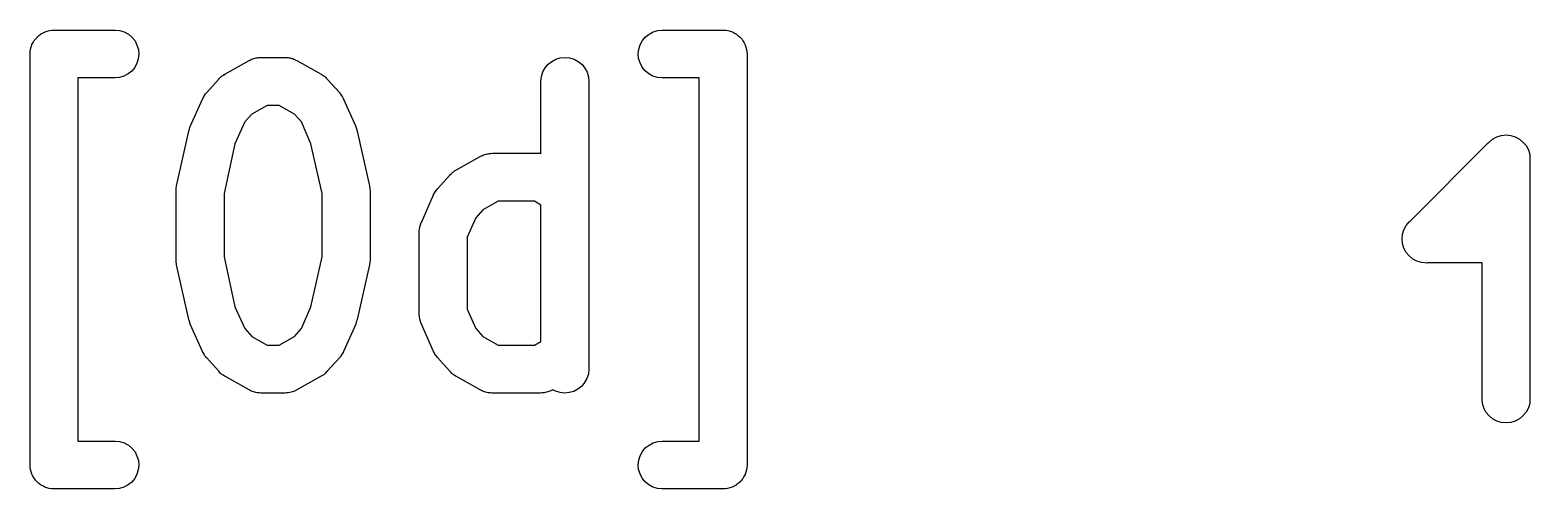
# Model space of a CAD drawing. Extents: x 69 to 230, y -100 to -50.
# Drawn here: x 212.377 to 217.075, y -80.532 to -79.096 of the extents above; entities that cross this region are included whole.
import ezdxf

# ---------------------------------------------------------------- set-up
doc = ezdxf.new("R2010")
doc.units = 0
doc.layers.add('BLACK', color=7, linetype='CONTINUOUS')

msp = doc.modelspace()

# ---------------------------------------------------------------- linework, layer by layer
at = {"layer": 'BLACK', "linetype": 'CONTINUOUS'}
for p, q in [((212.4, -79.1178), (212.405, -79.1135)), ((212.405, -79.1135), (212.411, -79.109)), ((212.411, -79.1087), (212.418, -79.1054)), ((212.411, -79.1088), (212.411, -79.1087)), ((212.411, -79.109), (212.411, -79.1088)), ((212.418, -79.1054), (212.424, -79.1021)), ((212.424, -79.1019), (212.431, -79.0999)), ((212.424, -79.102), (212.424, -79.1019)), ((212.424, -79.1021), (212.424, -79.102)), ((212.431, -79.0999), (212.438, -79.0979)), ((212.438, -79.0978), (212.445, -79.0971)), ((212.438, -79.0979), (212.438, -79.0978)), ((212.438, -79.0978), (212.438, -79.0978)), ((212.445, -79.0971), (212.452, -79.0964)), ((212.452, -79.0964), (212.643, -79.0964)), ((212.643, -79.0964), (212.644, -79.0964)), ((212.644, -79.0964), (212.658, -79.0981)), ((212.658, -79.0981), (212.672, -79.1025)), ((212.672, -79.1025), (212.685, -79.1095)), ((212.685, -79.1095), (212.696, -79.119)), ((214.304, -79.1182), (214.316, -79.109)), ((214.316, -79.109), (214.329, -79.1021)), ((214.329, -79.1021), (214.343, -79.0979)), ((214.343, -79.0979), (214.357, -79.0964)), ((214.357, -79.0964), (214.548, -79.0964)), ((214.548, -79.0964), (214.548, -79.0964)), ((214.548, -79.0964), (214.548, -79.0964)), ((214.548, -79.0964), (214.549, -79.0964)), ((214.548, -79.0964), (214.548, -79.0964)), ((214.549, -79.0964), (214.556, -79.0972)), ((214.556, -79.0972), (214.563, -79.098)), ((214.563, -79.098), (214.563, -79.098)), ((214.563, -79.098), (214.563, -79.0981)), ((214.563, -79.0981), (214.57, -79.1002)), ((214.57, -79.1002), (214.577, -79.1023)), ((214.577, -79.1023), (214.577, -79.1024)), ((214.577, -79.1024), (214.577, -79.1025)), ((214.577, -79.1025), (214.583, -79.1059)), ((214.583, -79.1059), (214.59, -79.1093)), ((214.59, -79.1093), (214.59, -79.1094)), ((214.59, -79.1094), (214.59, -79.1095)), ((214.59, -79.1095), (214.595, -79.1141)), ((214.595, -79.1141), (214.601, -79.1186)), ((212.378, -79.1633), (212.379, -79.1563)), ((212.379, -79.1558), (212.381, -79.1491)), ((212.379, -79.1561), (212.379, -79.1558)), ((212.379, -79.1563), (212.379, -79.1561)), ((212.381, -79.1491), (212.383, -79.1424)), ((212.383, -79.1419), (212.387, -79.1357)), ((212.383, -79.1421), (212.383, -79.1419)), ((212.383, -79.1424), (212.383, -79.1421)), ((212.387, -79.1357), (212.39, -79.1295)), ((212.39, -79.1291), (212.395, -79.1236)), ((212.39, -79.1293), (212.39, -79.1291)), ((212.39, -79.1295), (212.39, -79.1293)), ((212.395, -79.1236), (212.4, -79.1182)), ((212.4, -79.118), (212.4, -79.1178)), ((212.4, -79.1182), (212.4, -79.118)), ((212.696, -79.119), (212.706, -79.1304)), ((212.706, -79.1304), (212.712, -79.1433)), ((212.712, -79.1433), (212.717, -79.1574)), ((212.717, -79.1574), (212.718, -79.172)), ((214.282, -79.1709), (214.284, -79.1563)), ((214.284, -79.1563), (214.288, -79.1424)), ((214.288, -79.1424), (214.295, -79.1295)), ((214.295, -79.1295), (214.304, -79.1182)), ((214.601, -79.1186), (214.601, -79.1188)), ((214.601, -79.1188), (214.601, -79.119)), ((214.601, -79.119), (214.606, -79.1244)), ((214.606, -79.1244), (214.61, -79.1299)), ((214.61, -79.1299), (214.61, -79.1302)), ((214.61, -79.1302), (214.61, -79.1304)), ((214.61, -79.1304), (214.614, -79.1366)), ((214.614, -79.1366), (214.617, -79.1428)), ((214.617, -79.1428), (214.617, -79.1431)), ((214.617, -79.1431), (214.617, -79.1433)), ((214.617, -79.1433), (214.619, -79.1501)), ((214.619, -79.1501), (214.621, -79.1569)), ((214.621, -79.1569), (214.621, -79.1571)), ((214.621, -79.1571), (214.621, -79.1574)), ((214.621, -79.1574), (214.622, -79.1644)), ((212.377, -79.1704), (212.378, -79.1633)), ((212.377, -79.1709), (212.377, -79.1704)), ((212.377, -79.1714), (212.377, -79.1709)), ((212.377, -79.1709), (212.377, -79.1709)), ((212.377, -79.1709), (212.377, -79.1709)), ((212.377, -80.4571), (212.377, -79.1714)), ((212.712, -79.2005), (212.705, -79.2134)), ((212.716, -79.1865), (212.712, -79.2005)), ((212.718, -79.172), (212.716, -79.1865)), ((212.987, -79.2346), (213.063, -79.1918)), ((213.063, -79.1918), (213.064, -79.1913)), ((213.064, -79.1913), (213.068, -79.1897)), ((213.068, -79.1897), (213.071, -79.1878)), ((213.071, -79.1878), (213.075, -79.1868)), ((213.075, -79.1868), (213.078, -79.1856)), ((213.078, -79.1856), (213.082, -79.1847)), ((213.082, -79.1847), (213.085, -79.1836)), ((213.085, -79.1836), (213.089, -79.1832)), ((213.089, -79.1832), (213.092, -79.1826)), ((213.092, -79.1826), (213.096, -79.1825)), ((213.096, -79.1825), (213.1, -79.1821)), ((213.1, -79.1821), (213.176, -79.1821)), ((213.176, -79.1821), (213.177, -79.1821)), ((213.177, -79.1821), (213.181, -79.1826)), ((213.181, -79.1826), (213.185, -79.1827)), ((213.185, -79.1827), (213.188, -79.1834)), ((213.188, -79.1834), (213.192, -79.1838)), ((213.192, -79.1838), (213.196, -79.185)), ((213.196, -79.185), (213.2, -79.1859)), ((213.2, -79.1859), (213.203, -79.1872)), ((213.203, -79.1872), (213.206, -79.1882)), ((213.206, -79.1882), (213.209, -79.1902)), ((213.209, -79.1902), (213.213, -79.1918)), ((213.213, -79.1918), (213.289, -79.2346)), ((213.99, -79.2148), (214, -79.2036)), ((214, -79.2036), (214.011, -79.1944)), ((214.011, -79.1944), (214.024, -79.1876)), ((214.024, -79.1876), (214.038, -79.1835)), ((214.038, -79.1835), (214.053, -79.1821)), ((214.053, -79.1821), (214.067, -79.1837)), ((214.067, -79.1837), (214.081, -79.188)), ((214.081, -79.188), (214.094, -79.195)), ((214.094, -79.195), (214.106, -79.2043)), ((214.106, -79.2043), (214.115, -79.2156)), ((214.283, -79.1855), (214.282, -79.1709)), ((214.288, -79.1995), (214.283, -79.1855)), ((214.294, -79.2125), (214.288, -79.1995)), ((214.622, -79.1644), (214.623, -79.1714)), ((214.623, -79.1714), (214.623, -80.4571)), ((212.643, -79.2464), (212.527, -79.2464)), ((212.527, -79.2464), (212.527, -80.3821)), ((212.657, -79.245), (212.643, -79.2464)), ((212.671, -79.2408), (212.657, -79.245)), ((212.684, -79.2339), (212.671, -79.2408)), ((212.696, -79.2246), (212.684, -79.2339)), ((212.705, -79.2134), (212.696, -79.2246)), ((212.93, -79.293), (212.968, -79.2502)), ((212.968, -79.2494), (212.972, -79.2463)), ((212.968, -79.2502), (212.968, -79.2494)), ((212.972, -79.2463), (212.975, -79.243)), ((212.975, -79.243), (212.977, -79.2414)), ((212.977, -79.2414), (212.979, -79.2396)), ((212.979, -79.2396), (212.983, -79.2373)), ((212.983, -79.2373), (212.987, -79.2346)), ((213.289, -79.2346), (213.29, -79.2352)), ((213.29, -79.2352), (213.294, -79.2378)), ((213.294, -79.2378), (213.298, -79.2402)), ((213.298, -79.2402), (213.3, -79.2421)), ((213.3, -79.2421), (213.302, -79.2437)), ((213.302, -79.2437), (213.305, -79.2471)), ((213.305, -79.2471), (213.308, -79.2502)), ((213.308, -79.2502), (213.347, -79.293)), ((213.977, -79.2561), (213.979, -79.2415)), ((213.979, -79.2415), (213.983, -79.2276)), ((213.983, -79.2276), (213.99, -79.2148)), ((214.115, -79.2156), (214.122, -79.2286)), ((214.122, -79.2286), (214.126, -79.2426)), ((214.126, -79.2426), (214.127, -79.2571)), ((214.304, -79.2239), (214.294, -79.2125)), ((214.315, -79.2333), (214.304, -79.2239)), ((214.328, -79.2404), (214.315, -79.2333)), ((214.342, -79.2448), (214.328, -79.2404)), ((214.356, -79.2464), (214.342, -79.2448)), ((214.357, -79.2464), (214.356, -79.2464)), ((214.473, -79.2464), (214.357, -79.2464)), ((214.473, -80.3821), (214.473, -79.2464)), ((212.921, -79.3049), (212.923, -79.3019)), ((212.923, -79.3019), (212.925, -79.2988)), ((212.925, -79.2988), (212.927, -79.296)), ((212.927, -79.296), (212.93, -79.293)), ((213.347, -79.293), (213.347, -79.2938)), ((213.347, -79.2938), (213.349, -79.2968)), ((213.349, -79.2968), (213.352, -79.2997)), ((213.352, -79.2997), (213.354, -79.3028)), ((213.977, -79.2571), (213.977, -79.2561)), ((213.977, -79.4822), (213.977, -79.2571)), ((214.127, -79.2571), (214.127, -80.1571)), ((212.879, -79.3981), (212.917, -79.3124)), ((212.917, -79.3124), (212.918, -79.3114)), ((212.918, -79.3114), (212.919, -79.3082)), ((212.919, -79.3082), (212.921, -79.3049)), ((213.12, -79.3321), (213.072, -79.3592)), ((213.157, -79.3321), (213.12, -79.3321)), ((213.205, -79.3592), (213.157, -79.3321)), ((213.354, -79.3028), (213.356, -79.3058)), ((213.356, -79.3058), (213.357, -79.3092)), ((213.357, -79.3092), (213.359, -79.3124)), ((213.359, -79.3124), (213.397, -79.3981)), ((213.05, -79.384), (213.019, -79.4522)), ((213.072, -79.3592), (213.05, -79.384)), ((213.227, -79.384), (213.205, -79.3592)), ((213.257, -79.4522), (213.227, -79.384)), ((212.836, -79.5837), (212.874, -79.4123)), ((212.874, -79.412), (212.875, -79.4113)), ((212.874, -79.4123), (212.874, -79.412)), ((212.874, -79.412), (212.874, -79.412)), ((212.874, -79.412), (212.874, -79.412)), ((212.875, -79.4113), (212.877, -79.4047)), ((212.877, -79.4047), (212.879, -79.3981)), ((213.397, -79.3981), (213.397, -79.3984)), ((213.397, -79.3984), (213.397, -79.3984)), ((213.397, -79.3984), (213.397, -79.3984)), ((213.397, -79.3984), (213.398, -79.3991)), ((213.398, -79.3991), (213.4, -79.4057)), ((213.4, -79.4057), (213.402, -79.4123)), ((213.402, -79.4123), (213.44, -79.5837)), ((216.947, -79.4467), (216.958, -79.4373)), ((216.958, -79.4373), (216.971, -79.4304)), ((216.971, -79.4304), (216.985, -79.4261)), ((216.985, -79.4261), (217, -79.4246)), ((217, -79.4246), (217.015, -79.4261)), ((217.015, -79.4261), (217.029, -79.4304)), ((217.029, -79.4304), (217.042, -79.4373)), ((217.042, -79.4373), (217.053, -79.4467)), ((213.019, -79.4522), (212.985, -79.6082)), ((213.292, -79.6082), (213.257, -79.4522)), ((213.788, -79.4913), (213.792, -79.4897)), ((213.792, -79.4897), (213.795, -79.4878)), ((213.795, -79.4878), (213.798, -79.4868)), ((213.798, -79.4868), (213.801, -79.4856)), ((213.801, -79.4856), (213.805, -79.4847)), ((213.805, -79.4847), (213.809, -79.4836)), ((213.809, -79.4836), (213.813, -79.4832)), ((213.813, -79.4832), (213.816, -79.4826)), ((213.816, -79.4826), (213.82, -79.4825)), ((213.82, -79.4825), (213.824, -79.4821)), ((213.824, -79.4821), (213.976, -79.4821)), ((213.976, -79.4821), (213.977, -79.4821)), ((213.977, -79.4821), (213.977, -79.4822)), ((216.7, -79.6944), (216.944, -79.4496)), ((216.944, -79.4496), (216.947, -79.4467)), ((217.053, -79.4467), (217.063, -79.4581)), ((217.063, -79.4581), (217.07, -79.4712)), ((217.07, -79.4712), (217.074, -79.4853)), ((217.074, -79.4853), (217.075, -79.4963)), ((213.707, -79.5373), (213.711, -79.5346)), ((213.711, -79.5346), (213.787, -79.4918)), ((213.787, -79.4918), (213.788, -79.4913)), ((217.075, -79.4963), (217.075, -79.4963)), ((217.075, -79.4963), (217.075, -79.5)), ((217.075, -79.5), (217.075, -79.5037)), ((217.075, -79.5037), (217.075, -79.7463)), ((212.836, -79.5841), (212.836, -79.5837)), ((212.836, -79.5844), (212.836, -79.5841)), ((213.44, -79.5837), (213.44, -79.5848)), ((213.653, -79.593), (213.692, -79.5502)), ((213.692, -79.5494), (213.696, -79.5463)), ((213.692, -79.5502), (213.692, -79.5494)), ((213.696, -79.5463), (213.699, -79.543)), ((213.699, -79.543), (213.701, -79.5414)), ((213.701, -79.5414), (213.703, -79.5396)), ((213.703, -79.5396), (213.707, -79.5373)), ((212.835, -79.5913), (212.836, -79.5844)), ((212.835, -79.5983), (212.835, -79.5913)), ((212.835, -79.5986), (212.835, -79.5983)), ((212.835, -79.599), (212.835, -79.5986)), ((212.835, -79.6), (212.835, -79.599)), ((212.835, -79.8143), (212.835, -79.6)), ((212.985, -79.6082), (212.985, -79.8061)), ((213.292, -79.8061), (213.292, -79.6082)), ((213.44, -79.5848), (213.44, -79.5851)), ((213.44, -79.5851), (213.44, -79.5854)), ((213.44, -79.5854), (213.441, -79.5924)), ((213.441, -79.5924), (213.442, -79.5993)), ((213.442, -79.5993), (213.442, -79.5997)), ((213.442, -79.5997), (213.442, -79.6)), ((213.442, -79.6), (213.442, -79.8143)), ((213.603, -79.6981), (213.641, -79.6124)), ((213.641, -79.6114), (213.643, -79.6082)), ((213.641, -79.6124), (213.641, -79.6114)), ((213.643, -79.6082), (213.645, -79.6049)), ((213.645, -79.6049), (213.647, -79.6019)), ((213.647, -79.6019), (213.649, -79.5988)), ((213.649, -79.5988), (213.651, -79.596)), ((213.651, -79.596), (213.653, -79.593)), ((213.795, -79.6592), (213.773, -79.684)), ((213.843, -79.6321), (213.795, -79.6592)), ((213.957, -79.6321), (213.843, -79.6321)), ((213.977, -79.6439), (213.957, -79.6321)), ((213.977, -80.0704), (213.977, -79.6439)), ((213.596, -79.7265), (213.597, -79.7197)), ((213.597, -79.7197), (213.598, -79.713)), ((213.598, -79.712), (213.6, -79.7055)), ((213.598, -79.7125), (213.598, -79.712)), ((213.598, -79.713), (213.598, -79.7125)), ((213.6, -79.7055), (213.602, -79.699)), ((213.602, -79.699), (213.603, -79.6986)), ((213.603, -79.6986), (213.603, -79.6981)), ((213.773, -79.684), (213.746, -79.7445)), ((216.676, -79.7353), (216.68, -79.7212)), ((216.68, -79.7212), (216.687, -79.7081)), ((216.687, -79.7081), (216.697, -79.6967)), ((216.697, -79.6967), (216.7, -79.6944)), ((213.596, -79.727), (213.596, -79.7265)), ((213.596, -79.7275), (213.596, -79.727)), ((213.596, -79.7286), (213.596, -79.7275)), ((213.596, -79.9857), (213.596, -79.7286)), ((213.746, -79.7445), (213.746, -79.9698)), ((216.675, -79.75), (216.676, -79.7353)), ((216.676, -79.7647), (216.675, -79.75)), ((216.68, -79.7788), (216.676, -79.7647)), ((217.075, -79.7463), (217.075, -79.75)), ((217.075, -79.75), (217.075, -79.7537)), ((217.075, -79.7537), (217.075, -80.2537)), ((212.835, -79.8146), (212.835, -79.8143)), ((212.835, -79.815), (212.835, -79.8146)), ((212.835, -79.8219), (212.835, -79.815)), ((212.985, -79.8061), (213.019, -79.9621)), ((213.257, -79.9621), (213.292, -79.8061)), ((213.442, -79.816), (213.441, -79.8229)), ((213.442, -79.8143), (213.442, -79.8153)), ((213.442, -79.8153), (213.442, -79.8157)), ((213.442, -79.8157), (213.442, -79.816)), ((216.687, -79.7919), (216.68, -79.7788)), ((216.697, -79.8033), (216.687, -79.7919)), ((216.708, -79.8127), (216.697, -79.8033)), ((216.721, -79.8196), (216.708, -79.8127)), ((212.836, -79.8289), (212.835, -79.8219)), ((212.836, -79.8292), (212.836, -79.8289)), ((212.836, -79.8295), (212.836, -79.8292)), ((212.836, -79.8306), (212.836, -79.8295)), ((212.874, -80.002), (212.836, -79.8306)), ((213.44, -79.8306), (213.402, -80.002)), ((213.441, -79.8229), (213.44, -79.8299)), ((213.44, -79.8299), (213.44, -79.8302)), ((213.44, -79.8302), (213.44, -79.8306)), ((216.735, -79.8239), (216.721, -79.8196)), ((216.746, -79.825), (216.735, -79.8239)), ((216.75, -79.8254), (216.746, -79.825)), ((216.746, -79.825), (216.746, -79.825)), ((216.754, -79.825), (216.75, -79.8254)), ((216.925, -79.825), (216.754, -79.825)), ((216.925, -80.2537), (216.925, -79.825)), ((212.877, -80.0086), (212.874, -80.002)), ((213.019, -79.9621), (213.05, -80.0303)), ((213.227, -80.0303), (213.257, -79.9621)), ((213.402, -80.003), (213.399, -80.0096)), ((213.402, -80.002), (213.402, -80.0023)), ((213.402, -80.0023), (213.402, -80.0023)), ((213.402, -80.0023), (213.402, -80.0023)), ((213.402, -80.0023), (213.402, -80.003)), ((213.596, -79.9862), (213.596, -79.9857)), ((213.596, -79.9867), (213.596, -79.9862)), ((213.597, -79.9935), (213.596, -79.9867)), ((213.598, -80.0003), (213.597, -79.9935)), ((213.598, -80.0008), (213.598, -80.0003)), ((213.598, -80.0013), (213.598, -80.0008)), ((213.6, -80.0078), (213.598, -80.0013)), ((213.746, -79.9698), (213.773, -80.0303)), ((212.879, -80.0152), (212.877, -80.0086)), ((212.879, -80.0159), (212.879, -80.0152)), ((212.879, -80.0162), (212.879, -80.0159)), ((212.879, -80.0159), (212.879, -80.0159)), ((212.879, -80.0159), (212.879, -80.0159)), ((212.917, -80.1019), (212.879, -80.0162)), ((213.05, -80.0303), (213.072, -80.0551)), ((213.205, -80.0551), (213.227, -80.0303)), ((213.397, -80.0162), (213.359, -80.1019)), ((213.399, -80.0096), (213.397, -80.0162)), ((213.602, -80.0143), (213.6, -80.0078)), ((213.602, -80.0147), (213.602, -80.0143)), ((213.602, -80.0152), (213.602, -80.0147)), ((213.603, -80.0162), (213.602, -80.0152)), ((213.641, -80.1019), (213.603, -80.0162)), ((213.773, -80.0303), (213.795, -80.0551)), ((213.072, -80.0551), (213.12, -80.0821)), ((213.12, -80.0821), (213.157, -80.0821)), ((213.157, -80.0821), (213.205, -80.0551)), ((213.795, -80.0551), (213.843, -80.0821)), ((213.843, -80.0821), (213.957, -80.0821)), ((213.957, -80.0821), (213.977, -80.0704)), ((212.919, -80.1051), (212.917, -80.1019)), ((212.921, -80.1085), (212.919, -80.1051)), ((212.923, -80.1115), (212.921, -80.1085)), ((212.924, -80.1146), (212.923, -80.1115)), ((212.927, -80.1174), (212.924, -80.1146)), ((212.929, -80.1205), (212.927, -80.1174)), ((212.93, -80.1213), (212.929, -80.1205)), ((212.968, -80.1641), (212.93, -80.1213)), ((213.347, -80.1213), (213.308, -80.1641)), ((213.349, -80.1183), (213.347, -80.1213)), ((213.351, -80.1155), (213.349, -80.1183)), ((213.353, -80.1123), (213.351, -80.1155)), ((213.355, -80.1094), (213.353, -80.1123)), ((213.357, -80.106), (213.355, -80.1094)), ((213.359, -80.1028), (213.357, -80.106)), ((213.359, -80.1019), (213.359, -80.1028)), ((213.643, -80.1051), (213.641, -80.1019)), ((213.644, -80.1085), (213.643, -80.1051)), ((213.646, -80.1115), (213.644, -80.1085)), ((213.648, -80.1146), (213.646, -80.1115)), ((213.651, -80.1174), (213.648, -80.1146)), ((213.653, -80.1205), (213.651, -80.1174)), ((213.653, -80.1213), (213.653, -80.1205)), ((213.692, -80.1641), (213.653, -80.1213)), ((212.971, -80.1672), (212.968, -80.1641)), ((212.974, -80.1706), (212.971, -80.1672)), ((212.976, -80.1722), (212.974, -80.1706)), ((212.978, -80.1741), (212.976, -80.1722)), ((212.982, -80.1765), (212.978, -80.1741)), ((212.986, -80.1791), (212.982, -80.1765)), ((212.987, -80.1797), (212.986, -80.1791)), ((213.063, -80.2225), (212.987, -80.1797)), ((213.289, -80.1797), (213.213, -80.2225)), ((213.293, -80.177), (213.289, -80.1797)), ((213.297, -80.1747), (213.293, -80.177)), ((213.299, -80.1728), (213.297, -80.1747)), ((213.301, -80.1713), (213.299, -80.1728)), ((213.304, -80.168), (213.301, -80.1713)), ((213.308, -80.1649), (213.304, -80.168)), ((213.308, -80.1641), (213.308, -80.1649)), ((213.695, -80.1672), (213.692, -80.1641)), ((213.698, -80.1706), (213.695, -80.1672)), ((213.7, -80.1722), (213.698, -80.1706)), ((213.702, -80.1741), (213.7, -80.1722)), ((213.706, -80.1765), (213.702, -80.1741)), ((213.71, -80.1791), (213.706, -80.1765)), ((213.711, -80.1797), (213.71, -80.1791)), ((213.787, -80.2225), (213.711, -80.1797)), ((214.121, -80.1867), (214.114, -80.1995)), ((214.126, -80.1727), (214.121, -80.1867)), ((214.127, -80.1582), (214.126, -80.1727)), ((214.127, -80.1571), (214.127, -80.1582)), ((213.067, -80.2241), (213.063, -80.2225)), ((213.07, -80.2261), (213.067, -80.2241)), ((213.074, -80.2271), (213.07, -80.2261)), ((213.077, -80.2284), (213.074, -80.2271)), ((213.081, -80.2293), (213.077, -80.2284)), ((213.084, -80.2305), (213.081, -80.2293)), ((213.088, -80.2309), (213.084, -80.2305)), ((213.091, -80.2316), (213.088, -80.2309)), ((213.095, -80.2317), (213.091, -80.2316)), ((213.099, -80.2321), (213.095, -80.2317)), ((213.1, -80.2321), (213.099, -80.2321)), ((213.176, -80.2321), (213.1, -80.2321)), ((213.18, -80.2317), (213.176, -80.2321)), ((213.184, -80.2317), (213.18, -80.2317)), ((213.187, -80.231), (213.184, -80.2317)), ((213.191, -80.2307), (213.187, -80.231)), ((213.195, -80.2295), (213.191, -80.2307)), ((213.199, -80.2287), (213.195, -80.2295)), ((213.202, -80.2274), (213.199, -80.2287)), ((213.205, -80.2265), (213.202, -80.2274)), ((213.208, -80.2246), (213.205, -80.2265)), ((213.212, -80.223), (213.208, -80.2246)), ((213.213, -80.2225), (213.212, -80.223)), ((213.791, -80.2241), (213.787, -80.2225)), ((213.794, -80.2261), (213.791, -80.2241)), ((213.797, -80.2271), (213.794, -80.2261)), ((213.8, -80.2284), (213.797, -80.2271)), ((213.804, -80.2293), (213.8, -80.2284)), ((213.808, -80.2305), (213.804, -80.2293)), ((213.812, -80.2309), (213.808, -80.2305)), ((213.815, -80.2316), (213.812, -80.2309)), ((213.819, -80.2317), (213.815, -80.2316)), ((213.823, -80.2321), (213.819, -80.2317)), ((213.824, -80.2321), (213.823, -80.2321)), ((213.976, -80.2321), (213.824, -80.2321)), ((213.98, -80.2317), (213.976, -80.2321)), ((213.984, -80.2317), (213.98, -80.2317)), ((213.987, -80.231), (213.984, -80.2317)), ((213.991, -80.2307), (213.987, -80.231)), ((213.995, -80.2295), (213.991, -80.2307)), ((213.999, -80.2287), (213.995, -80.2295)), ((214.002, -80.2274), (213.999, -80.2287)), ((214.005, -80.2265), (214.002, -80.2274)), ((214.008, -80.2246), (214.005, -80.2265)), ((214.012, -80.223), (214.008, -80.2246)), ((214.013, -80.2225), (214.012, -80.223)), ((214.015, -80.2216), (214.013, -80.2225)), ((214.023, -80.2263), (214.015, -80.2216)), ((214.037, -80.2306), (214.023, -80.2263)), ((214.052, -80.2321), (214.037, -80.2306)), ((214.066, -80.2308), (214.052, -80.2321)), ((214.08, -80.2267), (214.066, -80.2308)), ((214.093, -80.2199), (214.08, -80.2267)), ((214.105, -80.2107), (214.093, -80.2199)), ((214.114, -80.1995), (214.105, -80.2107)), ((216.926, -80.2647), (216.925, -80.2537)), ((216.93, -80.2788), (216.926, -80.2647)), ((216.937, -80.2919), (216.93, -80.2788)), ((217.07, -80.2788), (217.063, -80.2919)), ((217.074, -80.2647), (217.07, -80.2788)), ((217.075, -80.2537), (217.074, -80.2647)), ((216.947, -80.3033), (216.937, -80.2919)), ((216.958, -80.3127), (216.947, -80.3033)), ((216.971, -80.3196), (216.958, -80.3127)), ((216.985, -80.3239), (216.971, -80.3196)), ((217, -80.3254), (216.985, -80.3239)), ((217.015, -80.3239), (217, -80.3254)), ((217.029, -80.3196), (217.015, -80.3239)), ((217.042, -80.3127), (217.029, -80.3196)), ((217.053, -80.3033), (217.042, -80.3127)), ((217.063, -80.2919), (217.053, -80.3033)), ((212.527, -80.3821), (212.643, -80.3821)), ((212.643, -80.3821), (212.644, -80.3821)), ((212.644, -80.3821), (212.658, -80.3838)), ((214.343, -80.3836), (214.357, -80.3821)), ((214.357, -80.3821), (214.473, -80.3821)), ((212.658, -80.3838), (212.672, -80.3882)), ((212.672, -80.3882), (212.685, -80.3953)), ((212.685, -80.3953), (212.696, -80.4047)), ((212.696, -80.4047), (212.706, -80.4161)), ((212.706, -80.4161), (212.712, -80.429)), ((212.712, -80.429), (212.717, -80.4431)), ((214.284, -80.4421), (214.288, -80.4281)), ((214.288, -80.4281), (214.295, -80.4152)), ((214.295, -80.4152), (214.304, -80.4039)), ((214.304, -80.4039), (214.316, -80.3947)), ((214.316, -80.3947), (214.329, -80.3878)), ((214.329, -80.3878), (214.343, -80.3836)), ((212.378, -80.4642), (212.377, -80.4571)), ((212.379, -80.4712), (212.378, -80.4642)), ((212.379, -80.4714), (212.379, -80.4712)), ((212.379, -80.4717), (212.379, -80.4714)), ((212.381, -80.4785), (212.379, -80.4717)), ((212.716, -80.4722), (212.712, -80.4862)), ((212.718, -80.4577), (212.716, -80.4722)), ((212.717, -80.4431), (212.718, -80.4577)), ((214.282, -80.4566), (214.284, -80.4421)), ((214.283, -80.4712), (214.282, -80.4566)), ((214.288, -80.4852), (214.283, -80.4712)), ((214.621, -80.4727), (214.619, -80.4794)), ((214.622, -80.4652), (214.621, -80.4722)), ((214.621, -80.4722), (214.621, -80.4725)), ((214.621, -80.4725), (214.621, -80.4727)), ((214.623, -80.4582), (214.622, -80.4652)), ((214.623, -80.4571), (214.623, -80.4577)), ((214.623, -80.4577), (214.623, -80.4577)), ((214.623, -80.4577), (214.623, -80.4577)), ((214.623, -80.4577), (214.623, -80.4582)), ((212.383, -80.4852), (212.381, -80.4785)), ((212.383, -80.4855), (212.383, -80.4852)), ((212.383, -80.4857), (212.383, -80.4855)), ((212.386, -80.492), (212.383, -80.4857)), ((212.39, -80.4982), (212.386, -80.492)), ((212.39, -80.4984), (212.39, -80.4982)), ((212.39, -80.4986), (212.39, -80.4984)), ((212.394, -80.5042), (212.39, -80.4986)), ((212.399, -80.5096), (212.394, -80.5042)), ((212.399, -80.5098), (212.399, -80.5096)), ((212.399, -80.51), (212.399, -80.5098)), ((212.405, -80.5145), (212.399, -80.51)), ((212.41, -80.519), (212.405, -80.5145)), ((212.41, -80.5192), (212.41, -80.519)), ((212.41, -80.5193), (212.41, -80.5192)), ((212.417, -80.5227), (212.41, -80.5193)), ((212.423, -80.5261), (212.417, -80.5227)), ((212.684, -80.5196), (212.671, -80.5265)), ((212.696, -80.5104), (212.684, -80.5196)), ((212.705, -80.4991), (212.696, -80.5104)), ((212.712, -80.4862), (212.705, -80.4991)), ((214.294, -80.4982), (214.288, -80.4852)), ((214.304, -80.5096), (214.294, -80.4982)), ((214.315, -80.519), (214.304, -80.5096)), ((214.328, -80.5261), (214.315, -80.519)), ((214.582, -80.5232), (214.576, -80.5265)), ((214.589, -80.5199), (214.582, -80.5232)), ((214.595, -80.5151), (214.589, -80.5196)), ((214.589, -80.5196), (214.589, -80.5197)), ((214.589, -80.5197), (214.589, -80.5199)), ((214.6, -80.5107), (214.595, -80.5151)), ((214.605, -80.5049), (214.6, -80.5104)), ((214.6, -80.5104), (214.6, -80.5105)), ((214.6, -80.5105), (214.6, -80.5107)), ((214.61, -80.4995), (214.605, -80.5049)), ((214.613, -80.4929), (214.61, -80.4991)), ((214.61, -80.4991), (214.61, -80.4993)), ((214.61, -80.4993), (214.61, -80.4995)), ((214.617, -80.4867), (214.613, -80.4929)), ((214.619, -80.4794), (214.617, -80.4862)), ((214.617, -80.4862), (214.617, -80.4864)), ((214.617, -80.4864), (214.617, -80.4867)), ((212.423, -80.5262), (212.423, -80.5261)), ((212.423, -80.5263), (212.423, -80.5262)), ((212.43, -80.5284), (212.423, -80.5263)), ((212.437, -80.5305), (212.43, -80.5284)), ((212.437, -80.5306), (212.437, -80.5305)), ((212.437, -80.5305), (212.437, -80.5305)), ((212.444, -80.5313), (212.437, -80.5306)), ((212.451, -80.5321), (212.444, -80.5313)), ((212.452, -80.5321), (212.451, -80.5321)), ((212.643, -80.5321), (212.452, -80.5321)), ((212.452, -80.5321), (212.452, -80.5321)), ((212.452, -80.5321), (212.452, -80.5321)), ((212.452, -80.5321), (212.452, -80.5321)), ((212.657, -80.5307), (212.643, -80.5321)), ((212.671, -80.5265), (212.657, -80.5307)), ((214.342, -80.5305), (214.328, -80.5261)), ((214.356, -80.5321), (214.342, -80.5305)), ((214.357, -80.5321), (214.356, -80.5321)), ((214.548, -80.5321), (214.357, -80.5321)), ((214.555, -80.5315), (214.548, -80.5321)), ((214.562, -80.5308), (214.555, -80.5315)), ((214.569, -80.5287), (214.562, -80.5307)), ((214.562, -80.5307), (214.562, -80.5307)), ((214.562, -80.5307), (214.562, -80.5308)), ((214.576, -80.5267), (214.569, -80.5287)), ((214.576, -80.5265), (214.576, -80.5266)), ((214.576, -80.5266), (214.576, -80.5267))]:
    msp.add_line(p, q, dxfattribs=at)

doc.saveas('drawing.dxf')
